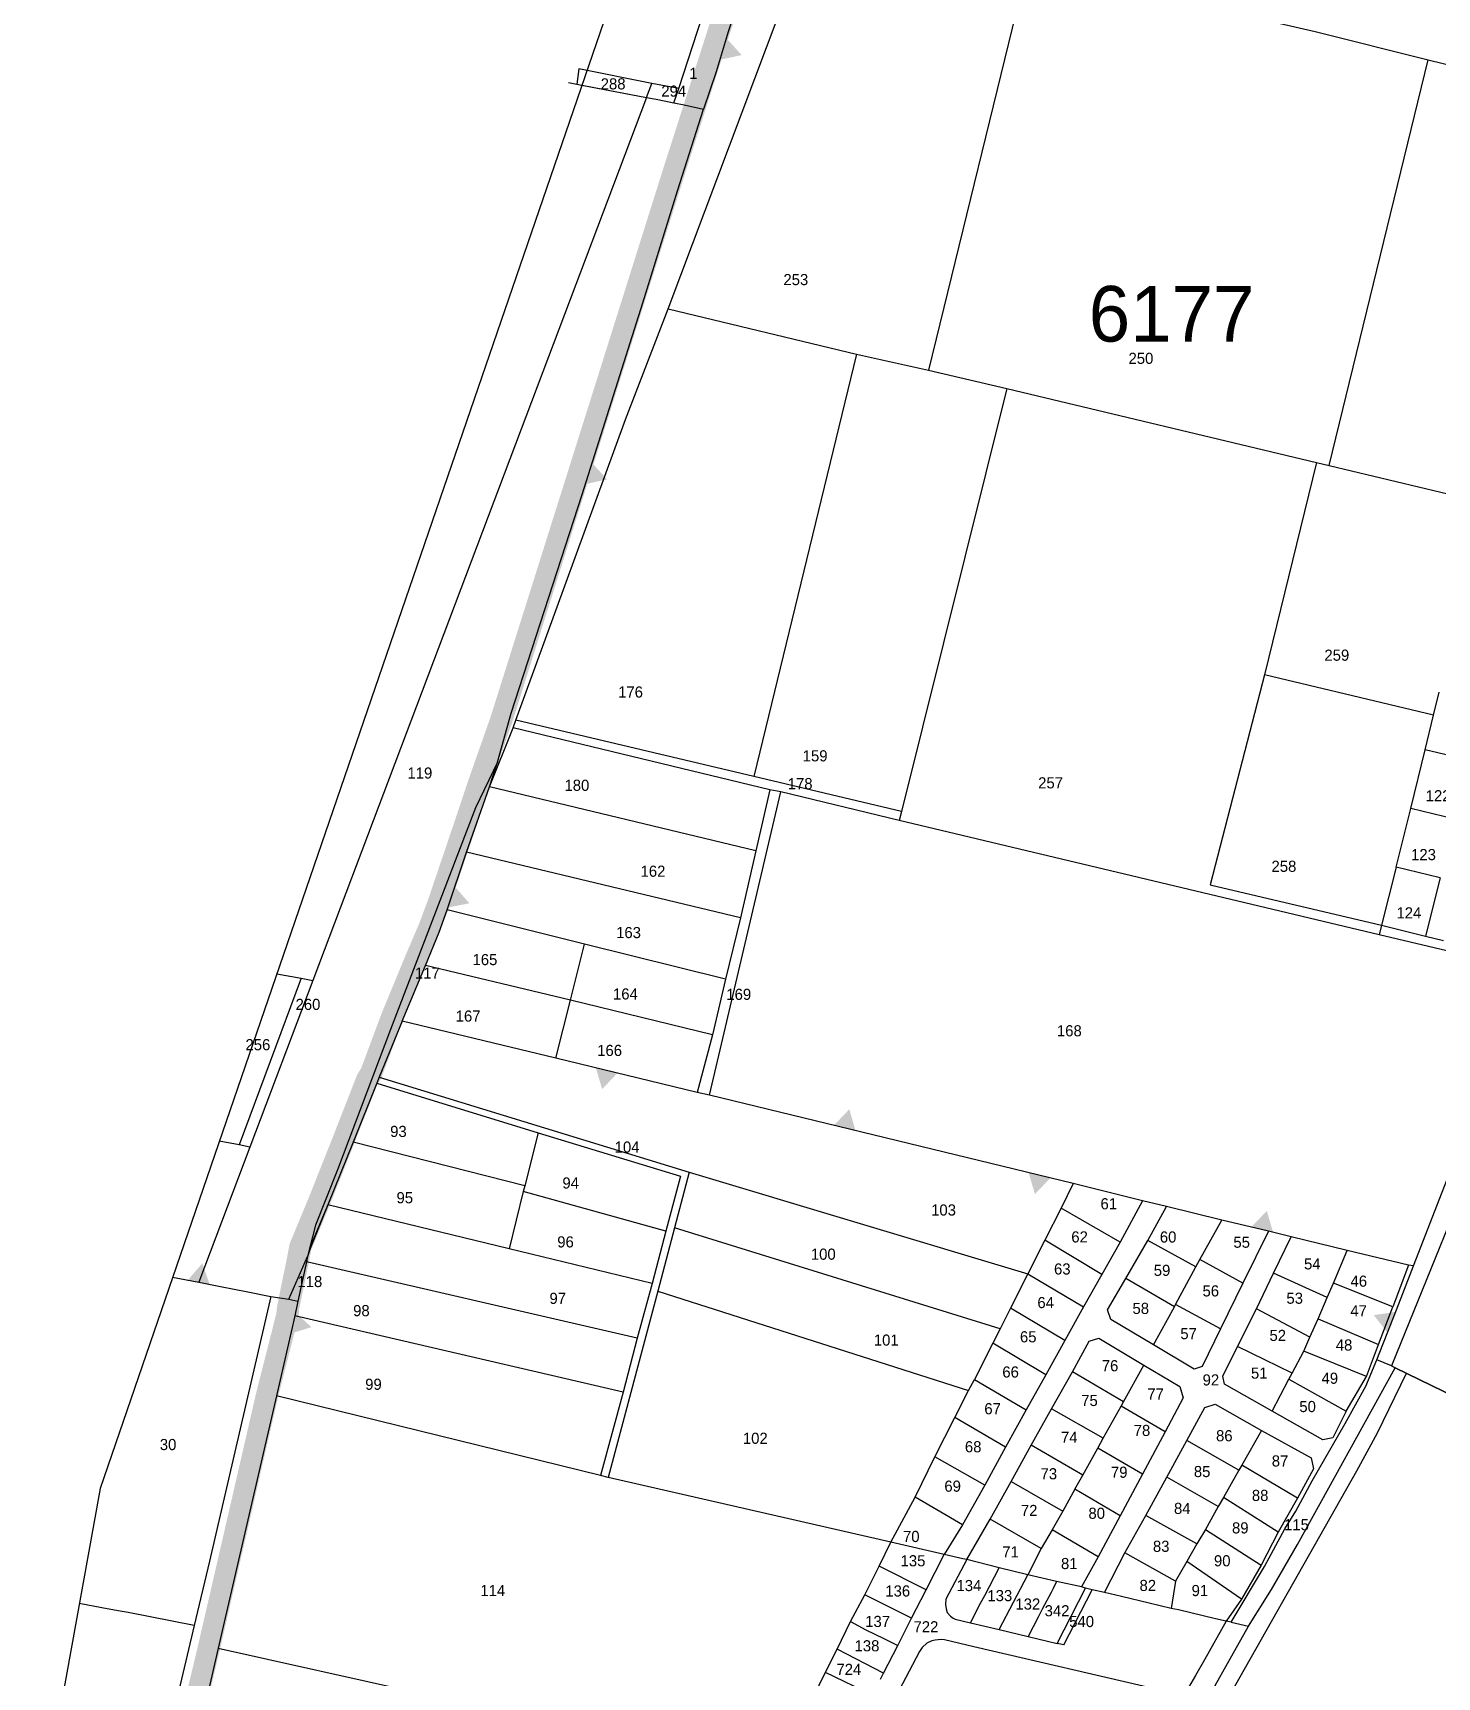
# Model space of a CAD drawing. Extents: x -493 to 187849, y -1657 to 664362.
# Drawn here: x 184168 to 184799, y 661870 to 662609 of the extents above; entities that cross this region are included whole.
import ezdxf

# ---------------------------------------------------------------- set-up
doc = ezdxf.new("R2010")
doc.units = 0
doc.header["$MEASUREMENT"] = 0
doc.layers.get('0').update_dxf_attribs({"linetype": 'CONTINUOUS'})
for name, color, linetype in [('0DXF_GUSH', 3, 'CONTINUOUS'), ('0G_GV_LIN', 10, 'CONTINUOUS'), ('1DXF_GUSH', 3, 'CONTINUOUS'), ('1G_GV_LIN', 1, 'CONTINUOUS'), ('6891-NUM', 70, 'CONTINUOUS'), ('BDIKA', 3, 'CONTINUOUS'), ('BOUNDARY', 1, 'CONTINUOUS'), ('GBOUND_BOUNDARY', 5, 'CONTINUOUS'), ('HELKA', 3, 'CONTINUOUS')]:
    doc.layers.add(name, color=color, linetype=linetype)
doc.styles.get("Standard").update_dxf_attribs({"font": 'dimheb.shx'})

# ---------------------------------------------------------------- blocks, each defined once
blk = doc.blocks.new('TVC_FENCE')
blk.add_solid([(-0.5, 0), (0.5, 0), (0, 0.866)])

msp = doc.modelspace()

# ---------------------------------------------------------------- linework, layer by layer
at = {"layer": '0DXF_GUSH'}
for points in [[(184561.98, 662870.22), (184548.88, 662820.63), (184534.11, 662775.04), (184507.92, 662692.86), (184498.85, 662665.03), (184480.58, 662609.09), (184475.18, 662591.12), (184469.48, 662574.34)], [(184458.45, 662583.62), (184498.06, 662705.54)], [(184453.73, 662484.66), (184520.1, 662661.37)], [(184615.08, 662638.96), (184570.63, 662457.01)], [(184615.08, 662638.96), (184744.22, 662609.1), (184794.88, 662596.5)], [(184413.56, 662592.4), (184412.61, 662585.45)], [(184446.34, 662585.87), (184413.56, 662592.4)], [(184750.42, 662414.22), (184794.88, 662596.5)], [(184794.88, 662596.5), (184918.91, 662566.21), (184930.33, 662562.1), (184936.48, 662557.41), (184941.2, 662553.05), (184945.73, 662546.93), (184951, 662535.91), (184952.01, 662522.88), (184948.74, 662511.13), (184927, 662449.41), (184911.5, 662400.32), (184903.56, 662377.31)], [(184408.92, 662586.26), (184412.61, 662585.45)], [(184412.61, 662585.45), (184443.86, 662579.49)], [(184443.86, 662579.49), (184446.34, 662585.87)], [(184458.45, 662583.62), (184446.34, 662585.87)], [(184456.24, 662577.19), (184458.45, 662583.62)], [(184443.86, 662579.49), (184294.13, 662182.94)], [(184443.86, 662579.49), (184448.22, 662578.73), (184456.24, 662577.19)], [(184456.24, 662577.19), (184460.86, 662576.23), (184469.48, 662574.34)], [(184376.99, 662280.99), (184383.16, 662303.03), (184414.99, 662401.16), (184442.25, 662487.23), (184457.86, 662537.63), (184469.48, 662574.34)], [(184385.33, 662299.83), (184434.55, 662434.83), (184453.73, 662484.66)], [(184453.73, 662484.66), (184538.22, 662464.29)], [(184538.22, 662464.29), (184492.07, 662274.56)], [(184538.22, 662464.29), (184570.63, 662457.01)], [(184570.63, 662457.01), (184605.73, 662448.75)], [(184605.73, 662448.75), (184558.46, 662258.73)], [(184605.73, 662448.75), (184744.74, 662415.58)], [(184744.74, 662415.58), (184721.38, 662320.17)], [(184744.74, 662415.58), (184750.42, 662414.22)], [(184750.42, 662414.22), (184820.62, 662397.38)], [(184721.38, 662320.17), (184697.12, 662225.87), (184773.99, 662207.69)], [(184797.3, 662302.13), (184721.38, 662320.17)], [(184797.3, 662302.13), (184799.84, 662312.43)], [(184793.58, 662286.44), (184797.3, 662302.13)], [(184373.48, 662269.89), (184384.01, 662296.35)], [(184384.01, 662296.35), (184385.33, 662299.83)], [(184499.31, 662268.6), (184384.01, 662296.35)], [(184492.07, 662274.56), (184385.33, 662299.83)], [(184376.99, 662280.99), (184367.16, 662260.44), (184329, 662160.93), (184305.22, 662097.83), (184295.26, 662072.93), (184292.61, 662062.53), (184291.71, 662058.97)], [(184373.48, 662269.89), (184376.99, 662280.99)], [(184787.15, 662260.13), (184793.58, 662286.44)], [(184813.27, 662281.88), (184793.58, 662286.44)], [(184558.46, 662258.73), (184492.07, 662274.56)], [(184363.09, 662240.58), (184373.48, 662269.89)], [(184493.04, 662241.15), (184373.48, 662269.89)], [(184472.25, 662131.38), (184504.24, 662267.56)], [(184499.31, 662268.6), (184493.04, 662241.15)], [(184504.24, 662267.56), (184499.31, 662268.6)], [(184557.45, 662254.77), (184504.24, 662267.56)], [(184558.46, 662258.73), (184557.45, 662254.77)], [(184780.57, 662233.84), (184787.15, 662260.13)], [(184806.85, 662255.41), (184787.15, 662260.13)], [(184772.88, 662203.46), (184557.45, 662254.77)], [(184354.43, 662214.62), (184363.09, 662240.58)], [(184486.08, 662211.04), (184363.09, 662240.58)], [(184493.04, 662241.15), (184486.08, 662211.04)], [(184780.57, 662233.84), (184773.99, 662207.69)], [(184800.26, 662228.96), (184780.57, 662233.84)], [(184800.26, 662228.96), (184793.68, 662202.8)], [(184344.66, 662189.68), (184350.79, 662204.58), (184354.43, 662214.62)], [(184416.12, 662199.25), (184354.43, 662214.62)], [(184486.08, 662211.04), (184479.48, 662183.46)], [(184773.99, 662207.69), (184772.88, 662203.46)], [(184773.99, 662207.69), (184793.68, 662202.8)], [(184409.87, 662174.05), (184416.12, 662199.25)], [(184479.48, 662183.46), (184416.12, 662199.25)], [(184839.42, 662187.61), (184772.88, 662203.46)], [(184793.68, 662202.8), (184801.78, 662200.78)], [(184288.86, 662183.91), (184261.04, 662109)], [(184277.92, 662185.91), (184288.86, 662183.91)], [(184288.86, 662183.91), (184294.13, 662182.94)], [(184334.17, 662164.63), (184344.66, 662189.68)], [(184409.87, 662174.05), (184344.66, 662189.68)], [(184294.13, 662182.94), (184265.88, 662108.06)], [(184479.48, 662183.46), (184473.55, 662158.43)], [(184788.41, 662054.65), (184815.14, 662123.62), (184835.63, 662175.98), (184837.79, 662182.15)], [(184403.28, 662147.94), (184409.87, 662174.05)], [(184473.55, 662158.43), (184409.87, 662174.05)], [(184334.17, 662164.63), (184323.93, 662139.43)], [(184403.28, 662147.94), (184334.17, 662164.63)], [(184473.55, 662158.43), (184466.69, 662132.58)], [(184466.69, 662132.58), (184403.28, 662147.94)], [(184323.93, 662139.43), (184322.78, 662136.69)], [(184323.93, 662139.43), (184463.15, 662096.85)], [(184322.78, 662136.69), (184312.21, 662110.28)], [(184322.78, 662136.69), (184395.28, 662114.52)], [(184472.25, 662131.38), (184466.69, 662132.58)], [(184635.53, 662091.65), (184472.25, 662131.38)], [(184823.78, 662121.48), (184778.53, 662009.81)], [(184261.04, 662109), (184252.11, 662110.69)], [(184312.21, 662110.28), (184300.91, 662082.13)], [(184389.24, 662090.64), (184312.21, 662110.28)], [(184395.28, 662114.52), (184389.24, 662090.64)], [(184395.28, 662114.52), (184459.22, 662095.03), (184452.67, 662070.34)], [(184265.88, 662108.06), (184242.86, 662047.32)], [(184265.88, 662108.06), (184261.04, 662109)], [(184463.15, 662096.85), (184456.57, 662071.75)], [(184463.15, 662096.85), (184615.16, 662051.11)], [(184388.54, 662088.1), (184382.2, 662062.37)], [(184389.24, 662090.64), (184388.54, 662088.1)], [(184452.67, 662070.34), (184388.54, 662088.1)], [(184635.53, 662091.65), (184630.16, 662080.57)], [(184666.69, 662083.88), (184635.53, 662091.65)], [(184300.91, 662082.13), (184292.61, 662062.53), (184291.71, 662058.97)], [(184382.2, 662062.37), (184300.91, 662082.13)], [(184630.16, 662080.57), (184622.82, 662066.21)], [(184656.58, 662065.32), (184630.16, 662080.57)], [(184666.69, 662083.88), (184656.58, 662065.32)], [(184677.37, 662081.29), (184666.69, 662083.88)], [(184669.05, 662066.11), (184677.37, 662081.29)], [(184702.28, 662075.25), (184677.37, 662081.29)], [(184692.48, 662057.49), (184702.28, 662075.25)], [(184723.18, 662070.31), (184702.28, 662075.25)], [(184452.67, 662070.34), (184446.41, 662046.73)], [(184456.57, 662071.75), (184448.96, 662043.38)], [(184602.71, 662026.4), (184456.57, 662071.75)], [(184622.82, 662066.21), (184615.16, 662051.11)], [(184648.47, 662050.78), (184622.82, 662066.21)], [(184659.23, 662049.03), (184669.05, 662066.11)], [(184690.55, 662054.19), (184669.05, 662066.11)], [(184723.18, 662070.31), (184711.79, 662046.88)], [(184733.42, 662067.79), (184723.18, 662070.31)], [(184725.51, 662051.42), (184733.42, 662067.79)], [(184758.6, 662061.54), (184733.42, 662067.79)], [(184283.32, 662039.77), (184291.71, 662058.97)], [(184291.71, 662058.97), (184291.21, 662056.5)], [(184446.41, 662046.73), (184382.2, 662062.37)], [(184656.58, 662065.32), (184648.47, 662050.78)], [(184752.39, 662046.98), (184758.6, 662061.54)], [(184786.11, 662055.07), (184758.6, 662061.54)], [(184291.21, 662056.5), (184287.31, 662038.9)], [(184439.77, 662022.25), (184291.21, 662056.5)], [(184615.16, 662051.11), (184607.39, 662035.73)], [(184615.16, 662051.11), (184640.2, 662036.29)], [(184648.47, 662050.78), (184640.2, 662036.29)], [(184681.53, 662037.29), (184690.55, 662054.19)], [(184690.55, 662054.19), (184692.48, 662057.49)], [(184711.79, 662046.88), (184692.48, 662057.49)], [(184717.78, 662035.33), (184725.51, 662051.42)], [(184749.6, 662040.45), (184725.51, 662051.42)], [(184771.82, 662012.46), (184774.53, 662019.3), (184779.66, 662032.2), (184783.61, 662042.26), (184788.41, 662054.65)], [(184786.11, 662055.07), (184779.06, 662036.3)], [(184788.41, 662054.65), (184786.11, 662055.07)], [(184231.13, 662049.55), (184242.86, 662047.32)], [(184242.86, 662047.32), (184251.92, 662045.53), (184259.58, 662044.11), (184264.19, 662043.16), (184275.3, 662040.91)], [(184448.96, 662043.38), (184426.72, 661959.59)], [(184446.41, 662046.73), (184439.77, 662022.25)], [(184448.96, 662043.38), (184588.58, 661998.64)], [(184671.57, 662019.24), (184652.51, 662030.61), (184650.95, 662034.89), (184659.23, 662049.03)], [(184681.01, 662036.31), (184659.23, 662049.03)], [(184711.79, 662046.88), (184701.63, 662026.33)], [(184749.6, 662040.45), (184752.39, 662046.98)], [(184779.06, 662036.3), (184752.39, 662046.98)], [(184275.3, 662040.91), (184247.74, 661922), (184240.79, 661893.1)], [(184275.3, 662040.91), (184283.32, 662039.77)], [(184283.32, 662039.77), (184287.31, 662038.9)], [(184287.31, 662038.9), (184286.05, 662032.26)], [(184640.2, 662036.29), (184631.84, 662021.16)], [(184671.57, 662019.24), (184681.01, 662036.31)], [(184681.01, 662036.31), (184681.53, 662037.29)], [(184701.63, 662026.33), (184681.53, 662037.29)], [(184745.51, 662030.87), (184749.6, 662040.45)], [(184772.67, 662019.32), (184779.06, 662036.3)], [(184286.05, 662032.26), (184277.72, 661996.38)], [(184433.4, 661997.99), (184286.05, 662032.26)], [(184607.39, 662035.73), (184602.71, 662026.4)], [(184631.84, 662021.16), (184607.39, 662035.73)], [(184709.3, 662018.53), (184717.78, 662035.33)], [(184741.83, 662022.65), (184717.78, 662035.33)], [(184741.83, 662022.65), (184745.51, 662030.87)], [(184745.51, 662030.87), (184772.67, 662019.32)], [(184439.77, 662022.25), (184433.4, 661997.99)], [(184602.71, 662026.4), (184599.42, 662019.91)], [(184631.84, 662021.16), (184623.21, 662005.81)], [(184635.21, 662007.14), (184642.73, 662020.91), (184647, 662022.16), (184667.31, 662010.07)], [(184701.63, 662026.33), (184693.38, 662009.43), (184689.88, 662008.36), (184671.57, 662019.24)], [(184739.16, 662016.41), (184741.83, 662022.65)], [(184599.42, 662019.91), (184591.27, 662003.66)], [(184623.21, 662005.81), (184599.42, 662019.91)], [(184724.86, 661989.4), (184703.55, 662001.58), (184702.74, 662005.19), (184709.3, 662018.53)], [(184733.89, 662006.48), (184709.3, 662018.53)], [(184733.89, 662006.48), (184739.16, 662016.41)], [(184767.25, 662004.99), (184739.16, 662016.41)], [(184767.25, 662004.99), (184772.67, 662019.32)], [(184625.87, 661990.54), (184635.21, 662007.14)], [(184658.18, 661993.55), (184635.21, 662007.14)], [(184658.18, 661993.55), (184667.31, 662010.07)], [(184667.31, 662010.07), (184683.49, 662000.47), (184684.95, 661995.36), (184676.88, 661980.11)], [(184706.42, 661894.69), (184721.49, 661919.7), (184730.6, 661936.57), (184735.57, 661944.57), (184742.9, 661958.08), (184757.7, 661983.91), (184766.96, 662000.65), (184771.82, 662012.46)], [(184714.3, 661892.86), (184724.64, 661909.3), (184736.24, 661929.57), (184780.07, 662008.91)], [(184732.42, 662003.85), (184733.89, 662006.48)], [(184778.53, 662009.81), (184771.82, 662012.46)], [(184778.53, 662009.81), (184780.07, 662008.91)], [(184780.07, 662008.91), (184839.87, 661979.89)], [(184588.58, 661998.64), (184591.27, 662003.66)], [(184591.27, 662003.66), (184614.39, 661990.01)], [(184623.21, 662005.81), (184614.39, 661990.01)], [(184724.86, 661989.4), (184732.42, 662003.85)], [(184732.42, 662003.85), (184758.14, 661989.42)], [(184758.14, 661989.42), (184767.25, 662004.99)], [(184277.72, 661996.38), (184251.52, 661882.92)], [(184423.31, 661960.55), (184277.72, 661996.38)], [(184433.4, 661997.99), (184423.31, 661960.55)], [(184582.39, 661986.52), (184588.58, 661998.64)], [(184648.97, 661977.25), (184657.02, 661991.65)], [(184657.02, 661991.65), (184658.18, 661993.55)], [(184676.88, 661980.11), (184657.02, 661991.65)], [(184686.51, 661976.27), (184694.66, 661991.14), (184699.35, 661992.56), (184720.14, 661980.78)], [(184573.48, 661968.87), (184582.39, 661986.52)], [(184605.13, 661973.21), (184582.39, 661986.52)], [(184614.39, 661990.01), (184605.13, 661973.21)], [(184616.6, 661974.08), (184625.87, 661990.54)], [(184648.97, 661977.25), (184625.87, 661990.54)], [(184758.14, 661989.42), (184752.06, 661977.51), (184747.64, 661976.5), (184724.86, 661989.4)], [(184646.55, 661972.79), (184648.97, 661977.25)], [(184676.88, 661980.11), (184666.7, 661961.12)], [(184720.14, 661980.78), (184711.24, 661965.2)], [(184720.14, 661980.78), (184742.46, 661968.43), (184743.48, 661963.51), (184736.28, 661950.37)], [(184605.13, 661973.21), (184595.82, 661956.25)], [(184607.74, 661957.79), (184616.6, 661974.08)], [(184639.84, 661960.73), (184616.6, 661974.08)], [(184639.84, 661960.73), (184646.55, 661972.79)], [(184666.7, 661961.12), (184646.55, 661972.79)], [(184677.59, 661959.84), (184686.51, 661976.27)], [(184709.89, 661962.86), (184686.51, 661976.27)], [(184564.52, 661950.73), (184573.48, 661968.87)], [(184595.82, 661956.25), (184573.48, 661968.87)], [(184709.89, 661962.86), (184702.98, 661950.71)], [(184711.24, 661965.2), (184709.89, 661962.86)], [(184736.28, 661950.37), (184711.24, 661965.2)], [(184426.72, 661959.59), (184423.31, 661960.55)], [(184553.7, 661930.58), (184426.72, 661959.59)], [(184595.82, 661956.25), (184585.78, 661938.41)], [(184598.28, 661940.9), (184607.74, 661957.79)], [(184607.74, 661957.79), (184630.83, 661944.5)], [(184636.26, 661954.37), (184639.84, 661960.73)], [(184666.7, 661961.12), (184656.64, 661942.43)], [(184668.15, 661942.59), (184677.59, 661959.84)], [(184700.68, 661946.55), (184677.59, 661959.84)], [(184553.7, 661930.58), (184564.52, 661950.73)], [(184585.78, 661938.41), (184564.52, 661950.73)], [(184636.26, 661954.37), (184630.83, 661944.5)], [(184656.64, 661942.43), (184636.26, 661954.37)], [(184702.98, 661950.71), (184700.68, 661946.55)], [(184727.65, 661935.02), (184702.98, 661950.71)], [(184736.28, 661950.37), (184727.65, 661935.02)], [(184587.71, 661922.77), (184598.28, 661940.9)], [(184621.23, 661927.68), (184598.28, 661940.9)], [(184630.83, 661944.5), (184626.03, 661936.09)], [(184656.64, 661942.43), (184646.7, 661924.02)], [(184658.75, 661925.85), (184668.15, 661942.59)], [(184691.13, 661929.87), (184668.15, 661942.59)], [(184700.68, 661946.55), (184694.92, 661936.31)], [(184585.78, 661938.41), (184577.55, 661925)], [(184626.03, 661936.09), (184621.23, 661927.68)], [(184646.7, 661924.02), (184626.03, 661936.09)], [(184694.92, 661936.31), (184691.13, 661929.87)], [(184694.92, 661936.31), (184719.89, 661920.31)], [(184727.65, 661935.02), (184719.89, 661920.31)], [(184548.42, 661919.72), (184553.7, 661930.58)], [(184577.55, 661925), (184553.7, 661930.58)], [(184621.23, 661927.68), (184615.13, 661915.92)], [(184649.54, 661908.03), (184658.75, 661925.85)], [(184681.53, 661913.04), (184658.75, 661925.85)], [(184691.13, 661929.87), (184686.52, 661921.89)], [(184541.93, 661906.96), (184548.42, 661919.72)], [(184569.48, 661909.13), (184548.42, 661919.72)], [(184569.48, 661909.13), (184577.55, 661925)], [(184587.71, 661922.77), (184585.96, 661923.06), (184577.55, 661925)], [(184587.71, 661922.77), (184578.41, 661904.91), (184578.19, 661902.55), (184578.44, 661900.7), (184579.01, 661898.96), (184580.37, 661897.33), (184581.57, 661896.44), (184582.6, 661896.05), (184589.45, 661894.36)], [(184602.27, 661919.09), (184587.71, 661922.77)], [(184589.45, 661894.36), (184593.99, 661903.2), (184595.8, 661906.63), (184602.27, 661919.09)], [(184615.13, 661915.92), (184602.27, 661919.09)], [(184646.7, 661924.02), (184639.32, 661910.49)], [(184686.52, 661921.89), (184681.53, 661913.04)], [(184711.19, 661904.99), (184686.52, 661921.89)], [(184719.89, 661920.31), (184711.19, 661904.99)], [(184602.26, 661891.36), (184615.13, 661915.92)], [(184628.08, 661912.91), (184615.13, 661915.92)], [(184628.08, 661912.91), (184626.53, 661909.79), (184625.58, 661907.96), (184621.58, 661900.47), (184619.78, 661896.81), (184615.39, 661888.2)], [(184639.32, 661910.49), (184628.08, 661912.91)], [(184641.14, 661909.91), (184639.32, 661910.49)], [(184681.53, 661913.04), (184679.55, 661900.82)], [(184240.79, 661893.1), (184211.14, 661898.91), (184206.64, 661899.76), (184199.4, 661901.05), (184189.23, 661902.98)], [(184535.55, 661894.92), (184541.93, 661906.96)], [(184562.97, 661896.38), (184541.93, 661906.96)], [(184562.97, 661896.38), (184569.48, 661909.13)], [(184628.28, 661885.04), (184641.14, 661909.91)], [(184631.31, 661884.51), (184644.06, 661909.21)], [(184644.06, 661909.21), (184641.14, 661909.91)], [(184649.54, 661908.03), (184644.06, 661909.21)], [(184657.22, 661906.12), (184649.54, 661908.03)], [(184669.67, 661903.18), (184657.22, 661906.12)], [(184679.55, 661900.82), (184669.67, 661903.18)], [(184711.19, 661904.99), (184704.29, 661895.13)], [(184556.79, 661884.21), (184562.97, 661896.38)], [(184682.85, 661900.12), (184679.55, 661900.82)], [(184699.38, 661896.11), (184682.85, 661900.12)], [(184704.29, 661895.13), (184699.38, 661896.11)], [(184240.79, 661893.1), (184210.36, 661764.41), (184208.52, 661761.81)], [(184529.56, 661882.46), (184535.55, 661894.92)], [(184535.55, 661894.92), (184542.47, 661891.2), (184550.52, 661887.27), (184556.79, 661884.21)], [(184589.45, 661894.36), (184602.26, 661891.36)], [(184602.26, 661891.36), (184615.39, 661888.2)], [(184615.39, 661888.2), (184628.28, 661885.04)], [(184663.46, 661802.93), (184689.89, 661849.35), (184714.3, 661892.86)], [(184704.29, 661895.13), (184694.44, 661877.76)], [(184706.42, 661894.69), (184704.29, 661895.13)], [(184706.42, 661894.69), (184712.3, 661893.34), (184714.3, 661892.86)], [(184251.52, 661882.92), (184236.49, 661816.88), (184224.36, 661763.93), (184211.19, 661737.28), (184199.3, 661714.96), (184130.98, 661584.25), (184104.56, 661520.23)], [(184251.52, 661882.92), (184341.54, 661862.93)], [(184679.4, 661859.08), (184677.54, 661861.76), (184676.5, 661862.78), (184674.99, 661863.88), (184673.4, 661864.34), (184590.87, 661883.55), (184577.68, 661886.68), (184576.25, 661886.82), (184573.52, 661886.62), (184572.09, 661886.21), (184569.8, 661885.16), (184567.75, 661883.32), (184566.49, 661881.51), (184555.77, 661860.9), (184526.43, 661803.31), (184525.88, 661802.44)], [(184528.05, 661879.71), (184529.56, 661882.46)], [(184550.43, 661871.68), (184529.56, 661882.46)], [(184550.43, 661871.68), (184556.79, 661884.21)], [(184631.31, 661884.51), (184628.28, 661885.04)], [(184508.46, 661839.93), (184528.05, 661879.71)], [(184694.44, 661877.76), (184690.49, 661870.67), (184685.2, 661861.63), (184684.39, 661859.91), (184679.21, 661851.04)], [(184549.02, 661868.97), (184550.43, 661871.68)]]:
    msp.add_lwpolyline(points, dxfattribs=at)
at = {"layer": '0G_GV_LIN'}
for points in [[(184561.98, 662870.22), (184548.88, 662820.63), (184534.11, 662775.04), (184507.92, 662692.86), (184498.85, 662665.03), (184480.58, 662609.09), (184475.18, 662591.12), (184469.48, 662574.34)], [(184414.86, 662585.02), (184443.86, 662579.49), (184448.22, 662578.73), (184456.24, 662577.19), (184460.86, 662576.23), (184469.48, 662574.34)], [(184334.17, 662164.63), (184344.66, 662189.68), (184350.79, 662204.58), (184354.43, 662214.62), (184363.09, 662240.58), (184373.48, 662269.89), (184376.99, 662280.99), (184383.16, 662303.03), (184414.99, 662401.16), (184442.25, 662487.23), (184457.86, 662537.63), (184469.48, 662574.34)], [(184334.17, 662164.63), (184323.93, 662139.43), (184322.78, 662136.69), (184312.21, 662110.28), (184300.91, 662082.13), (184292.91, 662062.45), (184291.71, 662058.97), (184291.21, 662056.5), (184287.31, 662038.9)], [(184839.87, 661979.89), (184780.07, 662008.91), (184778.53, 662009.81), (184771.82, 662012.46), (184774.53, 662019.3), (184779.66, 662032.2), (184783.61, 662042.26), (184788.41, 662054.65), (184786.11, 662055.07), (184758.6, 662061.54), (184733.42, 662067.79), (184723.18, 662070.31), (184702.28, 662075.25), (184677.37, 662081.29), (184666.69, 662083.88), (184635.53, 662091.65), (184472.25, 662131.38), (184466.69, 662132.58), (184403.28, 662147.94), (184334.17, 662164.63)], [(184231.13, 662049.55), (184242.86, 662047.32), (184251.92, 662045.53), (184259.58, 662044.11), (184264.19, 662043.16), (184275.3, 662040.91), (184283.32, 662039.77), (184287.31, 662038.9)], [(184287.31, 662038.9), (184286.05, 662032.26), (184277.72, 661996.38), (184251.52, 661882.92), (184236.49, 661816.88), (184224.36, 661763.93), (184211.19, 661737.28), (184199.3, 661714.96), (184130.98, 661584.25), (184104.56, 661520.23), (184071.98, 661446.38), (184069.09, 661438.25)]]:
    msp.add_lwpolyline(points, dxfattribs=at)
at = {"layer": '6891-NUM', "linetype": 'CONTINUOUS'}
msp.add_lwpolyline([(184447.02, 662678.75), (184198.57, 661954.68), (184164.89, 661768.35), (184050.28, 661493.09), (184014.35, 661401.05), (183969.43, 661230.44), (183964.94, 661008.2), (183982.91, 660794.94)], dxfattribs=at)
at = {"layer": 'BDIKA', "linetype": 'CONTINUOUS'}
msp.add_line((184545.42, 661861.91), (184524.26, 661872.01), dxfattribs=at)
at = {"layer": 'GBOUND_BOUNDARY', "color": 5, "const_width": 10}
msp.add_lwpolyline([(184218.34, 661761.08), (184247.14, 661881.85), (184250.03, 661894.39), (184253.39, 661909), (184256.76, 661923.62), (184266.85, 661967.48), (184268.49, 661974.63), (184270.21, 661982.09), (184273.59, 661996.77), (184275.4, 662003.88), (184279.09, 662018.41), (184282.69, 662032.58), (184283.01, 662035.82), (184284.23, 662041.97), (184287.27, 662056.62), (184288.46, 662063.05), (184291.22, 662069.74), (184296.95, 662083.57), (184302.42, 662097.34), (184307.95, 662111.27), (184312.86, 662123.85), (184318.47, 662138.23), (184319.77, 662140.39), (184320.36, 662141.36), (184324.38, 662152.15), (184329.65, 662166.29), (184334.62, 662178.34), (184340.35, 662192.24), (184346.42, 662206.43), (184350.52, 662217.36), (184359.08, 662242.62), (184369.1, 662272.5), (184378.54, 662299.31), (184416.83, 662420.9), (184456.1, 662545.72), (184491.14, 662655.15)], dxfattribs=at)
at = {"layer": 'HELKA', "linetype": 'CONTINUOUS'}
msp.add_lwpolyline([(184647.25, 661757.88), (184674.11, 661805.15), (184693.88, 661840.75), (184762.87, 661962.68), (184772.21, 661979.76), (184785.19, 662006.43)], dxfattribs=at)

# ---------------------------------------------------------------- block references
at = {"layer": 'BOUNDARY', "color": 1, "linetype": 'CONTINUOUS', "xscale": 10, "yscale": 10, "zscale": 10}
for p, rotation in [((184478.42, 662601.23), 252.2421091497187), ((184447.97, 662505.98), 72.53414506660765), ((184417.96, 662410.59), 252.5341450666077), ((184387.82, 662315.24), 72.4520721207528), ((184356.2, 662220.37), 251.0738219453699), ((184321.23, 662132.61), 67.99893548664669), ((184426.04, 662142.48), 166.4986113212892), ((184532.95, 662116.61), 346.3243054261745), ((184620.4, 662095.33), 166.3243054261745), ((184720.44, 662070.98), 346.3165168622763), ((184242.85, 662047.32), 349.2423380404759), ((184778.54, 662029.37), 68.33884917965281), ((184285.02, 662029.05), 257.4004556002347), ((184265, 661941.3), 76.99726964365576)]:
    msp.add_blockref('TVC_FENCE', p, dxfattribs=dict(at, rotation=rotation))

# ---------------------------------------------------------------- texts
at = {"layer": '1DXF_GUSH'}
for s, p in [('1', (184463.08, 662587.86)), ('288', (184423.36, 662583.15)), ('294', (184450.59, 662579.9)), ('253', (184505.41, 662495.23)), ('250', (184660.38, 662459.86)), ('259', (184748.35, 662326.51)), ('176', (184431.19, 662309.97)), ('159', (184514.07, 662281.3)), ('119', (184336.58, 662273.58)), ('180', (184407.1, 662268.07)), ('178', (184507.35, 662268.8)), ('257', (184619.81, 662269.17)), ('122', (184793.82, 662263.37)), ('258', (184724.59, 662231.68)), ('123', (184787.27, 662236.93)), ('162', (184441.27, 662229.47)), ('124', (184780.7, 662210.75)), ('163', (184430.29, 662201.9)), ('165', (184365.81, 662189.77)), ('117', (184339.95, 662183.7)), ('164', (184428.89, 662174.34)), ('169', (184479.79, 662174.16)), ('260', (184286.34, 662169.65)), ('167', (184358.25, 662164.41)), ('168', (184628.24, 662157.79)), ('256', (184263.86, 662151.55)), ('166', (184421.79, 662148.97)), ('93', (184328.82, 662112.58)), ('104', (184429.64, 662105.57)), ('95', (184331.68, 662082.81)), ('94', (184406.17, 662089.42)), ('103', (184571.74, 662077.29)), ('61', (184647.81, 662080.09)), ('96', (184403.86, 662062.96)), ('62', (184634.69, 662065.2)), ('60', (184674.45, 662065.16)), ('55', (184707.48, 662062.81)), ('100', (184517.74, 662057.44)), ('54', (184739.19, 662053.08)), ('63', (184626.93, 662050.79)), ('59', (184671.72, 662050.18)), ('118', (184287.18, 662045.15)), ('56', (184693.62, 662040.95)), ('46', (184760.08, 662045.32)), ('98', (184312.19, 662032.08)), ('97', (184400.36, 662037.6)), ('64', (184619.46, 662035.7)), ('58', (184662.17, 662033.08)), ('53', (184731.29, 662037.66)), ('47', (184759.99, 662031.99)), ('101', (184546.02, 662018.85)), ('65', (184611.63, 662020.33)), ('57', (184683.65, 662021.75)), ('52', (184723.7, 662020.95)), ('48', (184753.45, 662016.65)), ('66', (184603.72, 662004.52)), ('76', (184648.37, 662007.34)), ('51', (184715.36, 662004.01)), ('49', (184747.05, 662001.72)), ('99', (184317.6, 661999)), ('77', (184668.82, 661994.64)), ('92', (184693.65, 662000.96)), ('67', (184595.64, 661988.02)), ('75', (184639.15, 661991.73)), ('50', (184737.08, 661989)), ('30', (184225.39, 661971.93)), ('102', (184487.21, 661974.74)), ('74', (184630.07, 661975.2)), ('78', (184662.71, 661978.26)), ('86', (184699.68, 661975.89)), ('68', (184586.92, 661970.94)), ('87', (184724.71, 661964.56)), ('73', (184620.9, 661958.81)), ('79', (184652.49, 661959.5)), ('85', (184689.72, 661959.79)), ('69', (184577.69, 661953.23)), ('72', (184612.04, 661942.31)), ('84', (184680.8, 661943.24)), ('88', (184715.77, 661949.08)), ('80', (184642.39, 661941.06)), ('115', (184730.24, 661935.92)), ('70', (184559.11, 661930.63)), ('89', (184706.85, 661934.49)), ('71', (184603.71, 661923.71)), ('83', (184671.34, 661926.22)), ('135', (184558.03, 661919.73)), ('81', (184630.06, 661918.47)), ('90', (184698.75, 661919.71)), ('114', (184369.35, 661906.37)), ('136', (184551.17, 661906.15)), ('134', (184583.13, 661908.58)), ('82', (184665.33, 661908.63)), ('91', (184688.71, 661906.34)), ('133', (184597.01, 661904.06)), ('132', (184609.58, 661900.29)), ('137', (184542.15, 661892.47)), ('342', (184622.71, 661897.27)), ('540', (184633.75, 661892.43)), ('722', (184563.84, 661890.07)), ('138', (184537.37, 661881.53)), ('724', (184529.22, 661870.94))]:
    msp.add_text(s, height=5, dxfattribs=at).set_placement(p)
at = {"layer": '1G_GV_LIN'}
msp.add_text('6177', height=25, dxfattribs=at).set_placement((184642.53, 662469.87))

doc.saveas('drawing.dxf')
